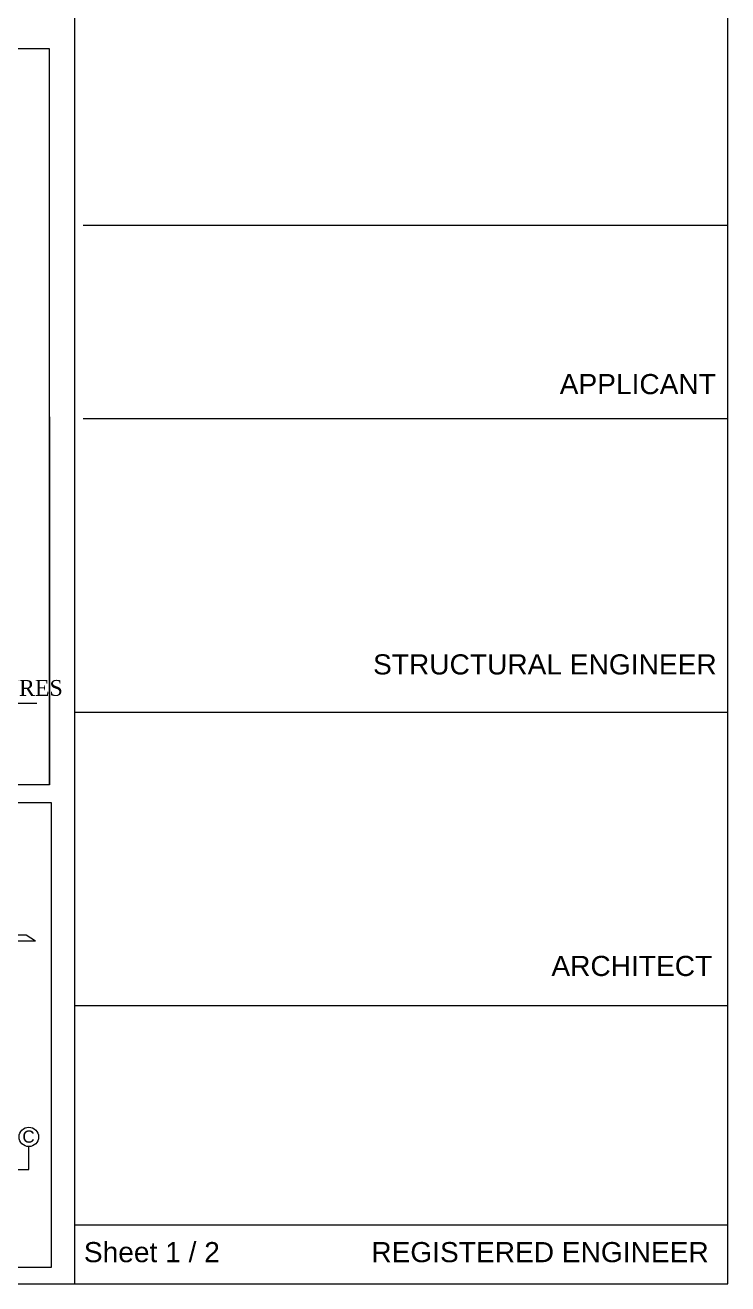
# Model space of a CAD drawing. Header units: metres. Extents: x -1560643 to -1560434, y 43491 to 43663.
# Drawn here: x -1560582.86 to -1560568.67, y 43491.02 to 43516.43 of the extents above; entities that cross this region are included whole.
import ezdxf

# ---------------------------------------------------------------- set-up
doc = ezdxf.new("R2010")
doc.units = ezdxf.units.M
doc.header["$LTSCALE"] = 750
doc.header["$MEASUREMENT"] = 0
doc.linetypes.add('ACAD_ISO04W100', pattern=[30, 24, -3, 0, -3])
doc.layers.get('0').update_dxf_attribs({"lineweight": 5})
doc.layers.add('BLK_1_FLR_0_DRINKING_WATER', color=7, linetype='Continuous', lineweight=5)
doc.styles.add('bold', font='arial.ttf')
doc.styles.add('regular', font='arial.ttf', dxfattribs={"height": 15})
doc.styles.add('TIMES', font='times.ttf')

# ---------------------------------------------------------------- blocks, each defined once
blk = doc.blocks.new('A$C52BB42CC')
at = {"linetype": 'ByBlock'}
for p, q in [((2415.7, 25.6), (2415.7, 2315.5)), ((2934.9, 25.6), (2934.9, 2315.5)), ((0, 25.6), (2934.9, 25.6))]:
    blk.add_line(p, q, dxfattribs=at)
at = {"lineweight": -2}
blk.add_line((2395.4, 1007.6), (2395.4, 422.3), dxfattribs=at)
blk.add_line((2395.4, 1007.6), (2395.4, 422.3), dxfattribs=at)
for p, q in [((2934.9, 867), (2422.3, 867)), ((2934.9, 713.2), (2422.3, 713.2)), ((1807.1, 487.1), (2385.5, 487.1)), ((2415.7, 480), (2934.9, 480)), ((2057.7, 303.1), (2377, 303.1)), ((2377, 303.1), (2384.5, 298.3)), ((1993.1, 298.3), (2384.5, 298.3)), ((2415.7, 246.8), (2934.9, 246.8)), ((2415.7, 72.6), (2934.9, 72.6))]:
    blk.add_line(p, q)
at = {"linetype": 'ACAD_ISO04W100'}
for p, q in [((2379.1, 116.4), (2379.1, 134.6)), ((1752.3, 116.4), (2379.1, 116.4))]:
    blk.add_line(p, q, dxfattribs=at)
for points in [[(1557.5, 1007.6), (2395.4, 1007.6), (2395.6, 422.3), (1557.5, 422.3)], [(1752.3, 408.1), (2396.9, 408.1), (2396.9, 38.7), (1752.3, 38.7)]]:
    blk.add_lwpolyline(points, close=True)
blk.add_circle((2379.1, 142.4), 7.75)
for s, height, style, p in [('APPLICANT', 16, 'bold', (2801.2, 732.8)), ('STRUCTURAL ENGINEER', 16, 'bold', (2652.8, 510)), ('SEISMIC REINFORCEMENT DETAILING FOR FRAMED STRUCTURES', 12.59, 'TIMES', (1807.6, 493)), ('ARCHITECT', 16, 'bold', (2794.6, 270.3)), ('C', 9.69, 'regular', (2374, 137.8)), ('Sheet 1 / 2', 16, 'bold', (2422.9, 42.8)), ('REGISTERED ENGINEER', 16, 'bold', (2651.4, 42.8))]:
    blk.add_text(s, height=height, dxfattribs=dict(style=style)).set_placement(p)

msp = doc.modelspace()

# ---------------------------------------------------------------- block references
at = {"layer": 'BLK_1_FLR_0_DRINKING_WATER', "xscale": 0.0254016284015961, "yscale": 0.0254016284015961, "zscale": 0.0254016284015961}
msp.add_blockref('A$C52BB42CC', (-1560643.21924, 43490.36698), dxfattribs=at)

doc.saveas('drawing.dxf')
